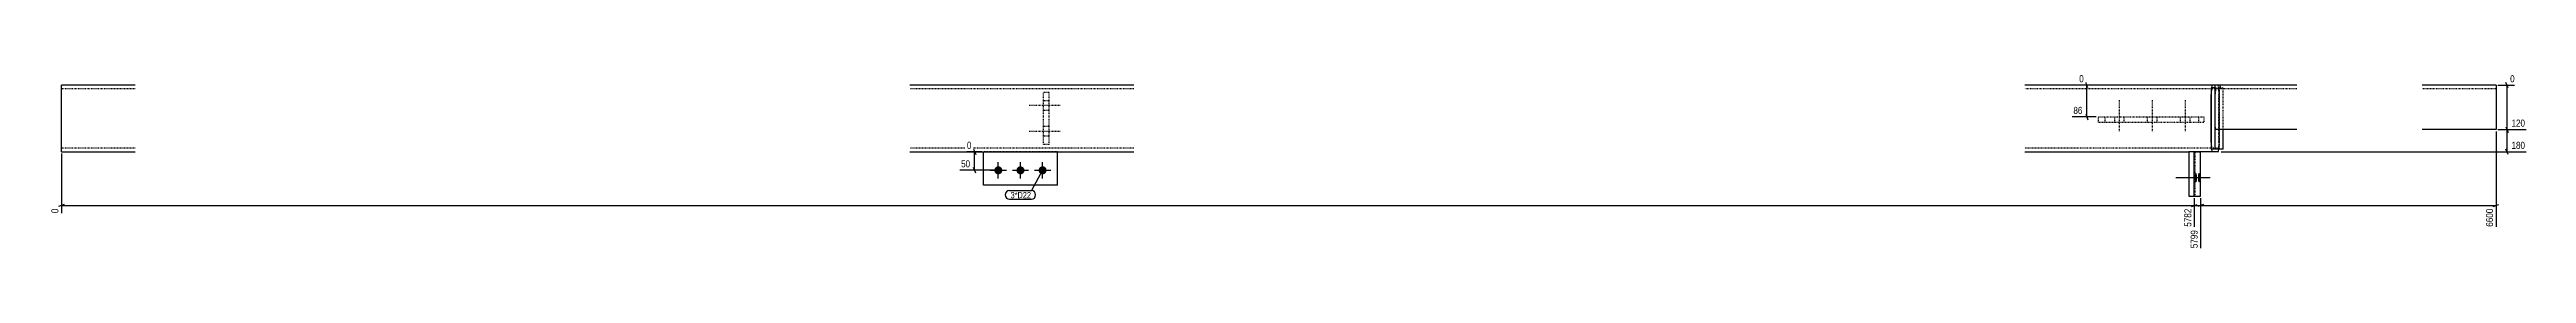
# Model space of a CAD drawing. Header units: millimetres. Extents: x 26 to 42465, y 8 to 1512.
# Drawn here: x 22057 to 28771, y 8 to 484 of the extents above; entities that cross this region are included whole.
import ezdxf

# ---------------------------------------------------------------- set-up
doc = ezdxf.new("R2010")
doc.units = ezdxf.units.MM
doc.linetypes.add('DXK_LINE_DOT2', pattern=[3.9198, 1.9599, -1.9599])
for name, color, linetype in [('MÅLSÆTNING', 7, 'Continuous'), ('STÅL', 7, 'Continuous'), ('TEKST', 7, 'Continuous')]:
    doc.layers.add(name, color=color, linetype=linetype)
doc.styles.add('Arial Narrow', font='ARIALN.TTF', dxfattribs={"height": 0.2})

msp = doc.modelspace()

# ---------------------------------------------------------------- hatches: boundary and pattern name
at = {"layer": 'STÅL', "linetype": 'Continuous'}
for points in [[(24628.7, 233.4, -1), (24628.7, 211.4, -1)], [(24688.7, 233.4, -1), (24688.7, 211.4, -1)], [(24748.7, 233.4, -1), (24748.7, 211.4, -1)], [(27871.8, 202.4), (27871.9, 205.1), (27872.1, 207.7), (27872.4, 210.1), (27872.9, 212.1), (27873.5, 213.7), (27874.1, 214.8), (27874.8, 215.4), (27875.5, 215.4), (27876.1, 214.8), (27876.8, 213.7), (27877.3, 212.1), (27877.8, 210.1), (27878.1, 207.7), (27878.3, 205.1), (27878.4, 202.4), (27878.3, 199.7), (27878.1, 197.2), (27877.8, 194.8), (27877.3, 192.8), (27876.8, 191.2), (27876.1, 190.1), (27875.5, 189.5), (27874.8, 189.5), (27874.1, 190.1), (27873.5, 191.2), (27872.9, 192.8), (27872.4, 194.8), (27872.1, 197.2), (27871.9, 199.7)], [(27880.4, 202.4), (27880.5, 205.1), (27880.7, 207.7), (27881, 210.1), (27881.5, 212.1), (27882, 213.7), (27882.6, 214.8), (27883.3, 215.4), (27884, 215.4), (27884.6, 214.8), (27885.3, 213.7), (27885.8, 212.1), (27886.3, 210.1), (27886.6, 207.7), (27886.8, 205.1), (27886.9, 202.4), (27886.8, 199.7), (27886.6, 197.2), (27886.3, 194.8), (27885.8, 192.8), (27885.3, 191.2), (27884.6, 190.1), (27884, 189.5), (27883.3, 189.5), (27882.6, 190.1), (27882, 191.2), (27881.5, 192.8), (27881, 194.8), (27880.7, 197.2), (27880.5, 199.7)]]:
    msp.add_hatch(color=96, dxfattribs=at).paths.add_polyline_path(points)

# ---------------------------------------------------------------- linework, layer by layer
at = {"layer": 'MÅLSÆTNING', "color": 7, "linetype": 'Continuous'}
for p, q in [((27611.9, 452.4), (27558.9, 452.4)), ((27582.6, 444.9), (27576.6, 459.9)), ((27579.6, 366.7), (27579.6, 452.4)), ((28693.7, 452.4), (28739.2, 452.4)), ((28721.5, 444.9), (28715.5, 459.9)), ((28718.5, 332.4), (28718.5, 452.4)), ((27604.5, 366.7), (27539.4, 366.7)), ((27576.6, 374.2), (27582.6, 359.2)), ((28715.5, 339.9), (28721.5, 324.9)), ((28715.5, 339.9), (28721.5, 324.9)), ((24583.7, 272.4), (24543.6, 272.4)), ((24561.3, 279.9), (24567.3, 264.9)), ((24564.3, 222.4), (24564.3, 272.4)), ((27943.4, 272.4), (28770.9, 272.4)), ((28688.7, 327.4), (28688.7, 70)), ((28693.7, 332.4), (28770.9, 332.4)), ((28693.7, 332.4), (28770.9, 332.4)), ((28721.5, 264.9), (28715.5, 279.9)), ((28718.5, 272.4), (28718.5, 332.4)), ((22088.7, 267.4), (22088.7, 106.6)), ((24623.7, 222.4), (24524.2, 222.4)), ((24567.3, 214.9), (24561.3, 229.9)), ((27870.8, 147.4), (27870.8, 70)), ((27887.9, 147.4), (27887.9, 12)), ((22096.2, 130.3), (22081.2, 124.3)), ((22088.7, 127.3), (27870.8, 127.3)), ((27863.3, 124.3), (27878.3, 130.3)), ((27863.3, 124.3), (27878.3, 130.3)), ((27870.8, 127.3), (27887.9, 127.3)), ((27895.4, 130.3), (27880.4, 124.3)), ((28681.2, 124.3), (28696.2, 130.3))]:
    msp.add_line(p, q, dxfattribs=at)
at = {"layer": 'STÅL', "color": 2, "linetype": 'Continuous'}
for p, q in [((22288.7, 452.4), (22088.7, 452.4)), ((22088.7, 427.4), (22088.7, 452.4)), ((22088.7, 297.4), (22088.7, 427.4)), ((24996.2, 452.4), (24388.7, 452.4)), ((27926.4, 452.4), (27411, 452.4)), ((27916.5, 437), (27916.3, 427.4)), ((27916.3, 297.4), (27916.3, 427.4)), ((27917.2, 445.1), (27916.5, 437)), ((27918.2, 450.5), (27917.2, 445.1)), ((27917.3, 279.9), (27917.3, 444.9)), ((27926.4, 444.9), (27917.3, 444.9)), ((27919.4, 452.4), (27918.2, 450.5)), ((28149.2, 452.4), (27926.4, 452.4)), ((27926.4, 452.4), (27926.4, 332.4)), ((28688.7, 452.4), (28488.7, 452.4)), ((28688.7, 452.4), (28688.7, 332.4)), ((22088.7, 272.4), (22088.7, 297.4)), ((22088.7, 272.4), (22288.7, 272.4)), ((24388.7, 272.4), (24996.2, 272.4)), ((24588.7, 182.4), (24588.7, 272.4)), ((24788.7, 182.4), (24788.7, 272.4)), ((27411, 272.4), (27856, 272.4)), ((27856, 272.4), (27856, 152.4)), ((27870.8, 272.4), (27856, 272.4)), ((27871.5, 272.4), (27870.8, 272.4)), ((27870.8, 152.4), (27870.8, 272.4)), ((27935.3, 272.4), (27871.5, 272.4)), ((27887.9, 152.4), (27887.9, 272.4)), ((27916.3, 297.4), (27916.5, 287.9)), ((27916.5, 287.9), (27917.2, 279.8)), ((27917.2, 279.8), (27918.2, 274.3)), ((27949.2, 279.9), (27917.3, 279.9)), ((27918.2, 274.3), (27919.4, 272.4)), ((28149.2, 332.4), (27926.4, 332.4)), ((27927.2, 279.9), (27927.2, 332.4)), ((27935.3, 272.4), (27936.5, 274.3)), ((27936.5, 274.3), (27937.5, 279.8)), ((27937.5, 279.8), (27937.5, 279.9)), ((27949.2, 279.9), (27949.2, 332.4)), ((28688.7, 332.4), (28488.7, 332.4)), ((24788.7, 182.4), (24588.7, 182.4)), ((27856, 152.4), (27887.9, 152.4))]:
    msp.add_line(p, q, dxfattribs=at)
at = {"layer": 'STÅL', "color": 7, "linetype": 'DXK_LINE_DOT2'}
for p, q in [((22288.7, 442.4), (22088.7, 442.4)), ((24996.2, 442.4), (24388.7, 442.4)), ((24766.2, 432.4), (24751.2, 432.4)), ((24751.2, 292.4), (24751.2, 432.4)), ((24766.2, 292.4), (24766.2, 432.4)), ((27929.2, 442.4), (27411, 442.4)), ((27917.5, 427.4), (27917.7, 433.2)), ((27917.5, 297.4), (27917.5, 427.4)), ((27917.7, 433.2), (27918.1, 438)), ((27918.1, 438), (27918.7, 441.3)), ((27918.7, 441.3), (27919.4, 442.4)), ((27935.3, 452.4), (27926.4, 452.4)), ((27926.4, 444.9), (27927.2, 444.9)), ((27927.2, 332.4), (27927.2, 444.9)), ((27927.2, 444.9), (27949.2, 444.9)), ((27927.7, 434.4), (27927.6, 429.4)), ((27927.6, 338.9), (27927.6, 429.4)), ((27928.1, 438.6), (27927.7, 434.4)), ((27928.6, 441.5), (27928.1, 438.6)), ((27929.2, 442.4), (27928.6, 441.5)), ((28149.2, 442.4), (27929.2, 442.4)), ((27936.5, 450.5), (27935.3, 452.4)), ((27935.3, 442.4), (27936, 441.3)), ((27936, 441.3), (27936.6, 438)), ((27937.5, 445.1), (27936.5, 450.5)), ((27936.6, 438), (27937, 433.2)), ((27937, 433.2), (27937.2, 427.4)), ((27937.2, 297.4), (27937.2, 427.4)), ((27938.2, 437), (27937.5, 445.1)), ((27938.4, 427.4), (27938.2, 437)), ((27938.4, 297.4), (27938.4, 427.4)), ((27939.2, 279.9), (27939.2, 444.9)), ((27940.6, 442.9), (27940.3, 442.4)), ((27940.9, 444.3), (27940.6, 442.9)), ((27941.1, 446.5), (27940.9, 444.3)), ((27941.1, 448.9), (27941.1, 452.4)), ((27941.1, 448.9), (27941.1, 446.5)), ((27949.2, 332.4), (27949.2, 444.9)), ((28688.7, 442.4), (28488.7, 442.4)), ((27611, 351.7), (27611, 366.7)), ((27611, 366.7), (27896.8, 366.7)), ((27896.8, 351.7), (27611, 351.7)), ((27628.8, 351.7), (27628.8, 366.7)), ((27883, 351.7), (27883, 366.7)), ((27896.8, 366.7), (27896.8, 351.7)), ((27927.5, 336.5), (27927.4, 334.3)), ((27927.6, 338.9), (27927.5, 336.5)), ((22288.7, 282.4), (22088.7, 282.4)), ((24996.2, 282.4), (24388.7, 282.4)), ((24788.7, 272.4), (24588.7, 272.4)), ((24766.2, 292.4), (24751.2, 292.4)), ((27935.3, 282.4), (27411, 282.4)), ((27870.8, 272.4), (27856, 272.4)), ((27870.8, 272.4), (27887.9, 272.4)), ((27873, 152.4), (27873, 272.4)), ((27917.7, 291.7), (27917.5, 297.4)), ((27918.1, 286.8), (27917.7, 291.7)), ((27918.7, 283.6), (27918.1, 286.8)), ((27919.4, 282.4), (27918.7, 283.6)), ((27927.1, 332.9), (27926.8, 332.4)), ((27927.4, 334.3), (27927.1, 332.9)), ((27936, 283.6), (27935.3, 282.4)), ((27936.6, 286.8), (27936, 283.6)), ((27937, 291.7), (27936.6, 286.8)), ((27937.2, 297.4), (27937, 291.7)), ((27937.5, 279.9), (27938.2, 287.9)), ((27938.2, 287.9), (27938.4, 297.4))]:
    msp.add_line(p, q, dxfattribs=at)
at = {"layer": 'STÅL', "color": 96, "linetype": 'DXK_LINE_DOT2'}
for p, q in [((24766.2, 410.4), (24751.2, 410.4)), ((27668, 328.1), (27668, 413.1)), ((27757.3, 328.1), (27757.3, 413.1)), ((27846.6, 328.1), (27846.6, 413.1)), ((24796.2, 397.4), (24711.2, 397.4)), ((24766.2, 384.4), (24751.2, 384.4)), ((24766.2, 340.4), (24751.2, 340.4)), ((27655, 351.7), (27655, 366.7)), ((27681, 351.7), (27681, 366.7)), ((27744.3, 351.7), (27744.3, 366.7)), ((27770.3, 351.7), (27770.3, 366.7)), ((27833.6, 351.7), (27833.6, 366.7)), ((27859.6, 351.7), (27859.6, 366.7)), ((24796.2, 327.4), (24711.2, 327.4)), ((24766.2, 314.4), (24751.2, 314.4))]:
    msp.add_line(p, q, dxfattribs=at)
at = {"layer": 'STÅL', "color": 96, "linetype": 'Continuous'}
for p, q in [((24606.7, 222.4), (24650.7, 222.4)), ((24628.7, 200.4), (24628.7, 244.4)), ((24666.7, 222.4), (24710.7, 222.4)), ((24688.7, 200.4), (24688.7, 244.4)), ((24726.7, 222.4), (24770.7, 222.4)), ((24748.7, 200.4), (24748.7, 244.4)), ((27904.9, 202.4), (27820.5, 202.4)), ((27913.4, 202.4), (27829, 202.4))]:
    msp.add_line(p, q, dxfattribs=at)

# ---------------------------------------------------------------- next in the draw order: wipeouts: each hides what was drawn before it
at = {"color": 0, "linetype": 'Continuous'}
for points in [[(27575.1, 456.4), (27575.1, 484.4), (27554.9, 484.4), (27554.9, 456.4)], [(28743.2, 456.4), (28743.2, 484.4), (28723, 484.4), (28723, 456.4)], [(27571.4, 370.7), (27571.4, 398.7), (27539.1, 398.7), (27539.1, 370.7)], [(28771.3, 336.4), (28771.3, 364.4), (28726.7, 364.4), (28726.7, 336.4)], [(24559.8, 276.4), (24559.8, 304.4), (24539.6, 304.4), (24539.6, 276.4)], [(22084.7, 122.7), (22056.7, 122.7), (22056.7, 102.6), (22084.7, 102.6)], [(27883.9, 64.7), (27855.9, 64.7), (27855.9, 8), (27883.9, 8)]]:
    msp.add_wipeout(points, dxfattribs=at).dxf.layer = 'MÅLSÆTNING'
at = {"color": 0}
msp.add_wipeout([(24715.2, 147.1), (24715.2, 164.6), (24662, 164.6), (24662, 147.1)], dxfattribs=at).dxf.layer = 'TEKST'

# ---------------------------------------------------------------- next in the draw order: linework, layer by layer
at = {"layer": 'MÅLSÆTNING', "color": 7, "linetype": 'Continuous'}
msp.add_line((27870.8, 147.4), (27870.8, 70), dxfattribs=at)

# ---------------------------------------------------------------- next in the draw order: texts
at = {"layer": 'MÅLSÆTNING', "color": 3, "linetype": 'Continuous', "style": 'Arial Narrow'}
for s, height, p in [('0', 19.1, (27558.9, 460.4)), ('0', 19.1, (28727, 460.4)), ('86', 19.09, (27543.1, 374.7)), ('120', 19.09, (28730.7, 340.4))]:
    msp.add_text(s, height=height, dxfattribs=at).set_placement(p)
for s, height, p in [('0', 19.1, (22080.7, 106.6)), ('5799', 19.09, (27879.9, 12))]:
    msp.add_text(s, height=height, rotation=90.00021, dxfattribs=at).set_placement(p)

# ---------------------------------------------------------------- next in the draw order: wipeouts: each hides what was drawn before it
at = {"color": 0, "linetype": 'Continuous'}
for points in [[(28771.3, 276.4), (28771.3, 304.4), (28726.7, 304.4), (28726.7, 276.4)], [(24556.2, 226.4), (24556.2, 254.4), (24523.8, 254.4), (24523.8, 226.4)]]:
    msp.add_wipeout(points, dxfattribs=at).dxf.layer = 'MÅLSÆTNING'
at = {"color": 0}
msp.add_wipeout([(24715.2, 147.1), (24715.2, 164.6), (24662, 164.6), (24662, 147.1)], dxfattribs=at).dxf.layer = 'TEKST'

# ---------------------------------------------------------------- next in the draw order: linework, layer by layer
at = {"layer": 'TEKST', "color": 7, "linetype": 'Continuous'}
for p, q in [((24748.7, 222.4), (24718.2, 167.6)), ((24659, 167.6), (24718.2, 167.6)), ((24659, 144.1), (24718.2, 144.1))]:
    msp.add_line(p, q, dxfattribs=at)
for centre, start, end in [((24659, 155.8), 90, 270), ((24718.2, 155.8), 270, 90)]:
    msp.add_arc(centre, 11.7, start, end, dxfattribs=at)

# ---------------------------------------------------------------- next in the draw order: texts
at = {"layer": 'MÅLSÆTNING', "color": 3, "linetype": 'Continuous', "style": 'Arial Narrow'}
for s, height, p in [('0', 19.1, (24543.6, 280.4)), ('180', 19.09, (28730.7, 280.4)), ('50', 19.09, (24527.8, 230.4))]:
    msp.add_text(s, height=height, dxfattribs=at).set_placement(p)
at = {"layer": 'TEKST', "color": 3, "style": 'Arial Narrow'}
msp.add_text('3*D22', height=16.7, dxfattribs=at).set_placement((24662, 147.1))

# ---------------------------------------------------------------- next in the draw order: wipeouts: each hides what was drawn before it
at = {"color": 0, "linetype": 'Continuous'}
msp.add_wipeout([(27866.8, 122.7), (27838.8, 122.7), (27838.8, 66), (27866.8, 66)], dxfattribs=at).dxf.layer = 'MÅLSÆTNING'

# ---------------------------------------------------------------- next in the draw order: linework, layer by layer
at = {"layer": 'MÅLSÆTNING', "color": 7, "linetype": 'Continuous'}
for p, q in [((27887.9, 147.4), (27887.9, 12)), ((27895.4, 130.3), (27880.4, 124.3)), ((27887.9, 127.3), (28688.7, 127.3))]:
    msp.add_line(p, q, dxfattribs=at)

# ---------------------------------------------------------------- next in the draw order: texts
at = {"layer": 'MÅLSÆTNING', "color": 3, "linetype": 'Continuous', "style": 'Arial Narrow'}
msp.add_text('5782', height=19.09, rotation=90.00021, dxfattribs=at).set_placement((27862.8, 70))

# ---------------------------------------------------------------- next in the draw order: wipeouts: each hides what was drawn before it
at = {"color": 0, "linetype": 'Continuous'}
msp.add_wipeout([(28684.7, 122.7), (28656.7, 122.7), (28656.7, 66), (28684.7, 66)], dxfattribs=at).dxf.layer = 'MÅLSÆTNING'

# ---------------------------------------------------------------- next in the draw order: texts
at = {"layer": 'MÅLSÆTNING', "color": 3, "linetype": 'Continuous', "style": 'Arial Narrow'}
msp.add_text('6600', height=19.09, rotation=90.00021, dxfattribs=at).set_placement((28680.7, 70))

doc.saveas('drawing.dxf')
